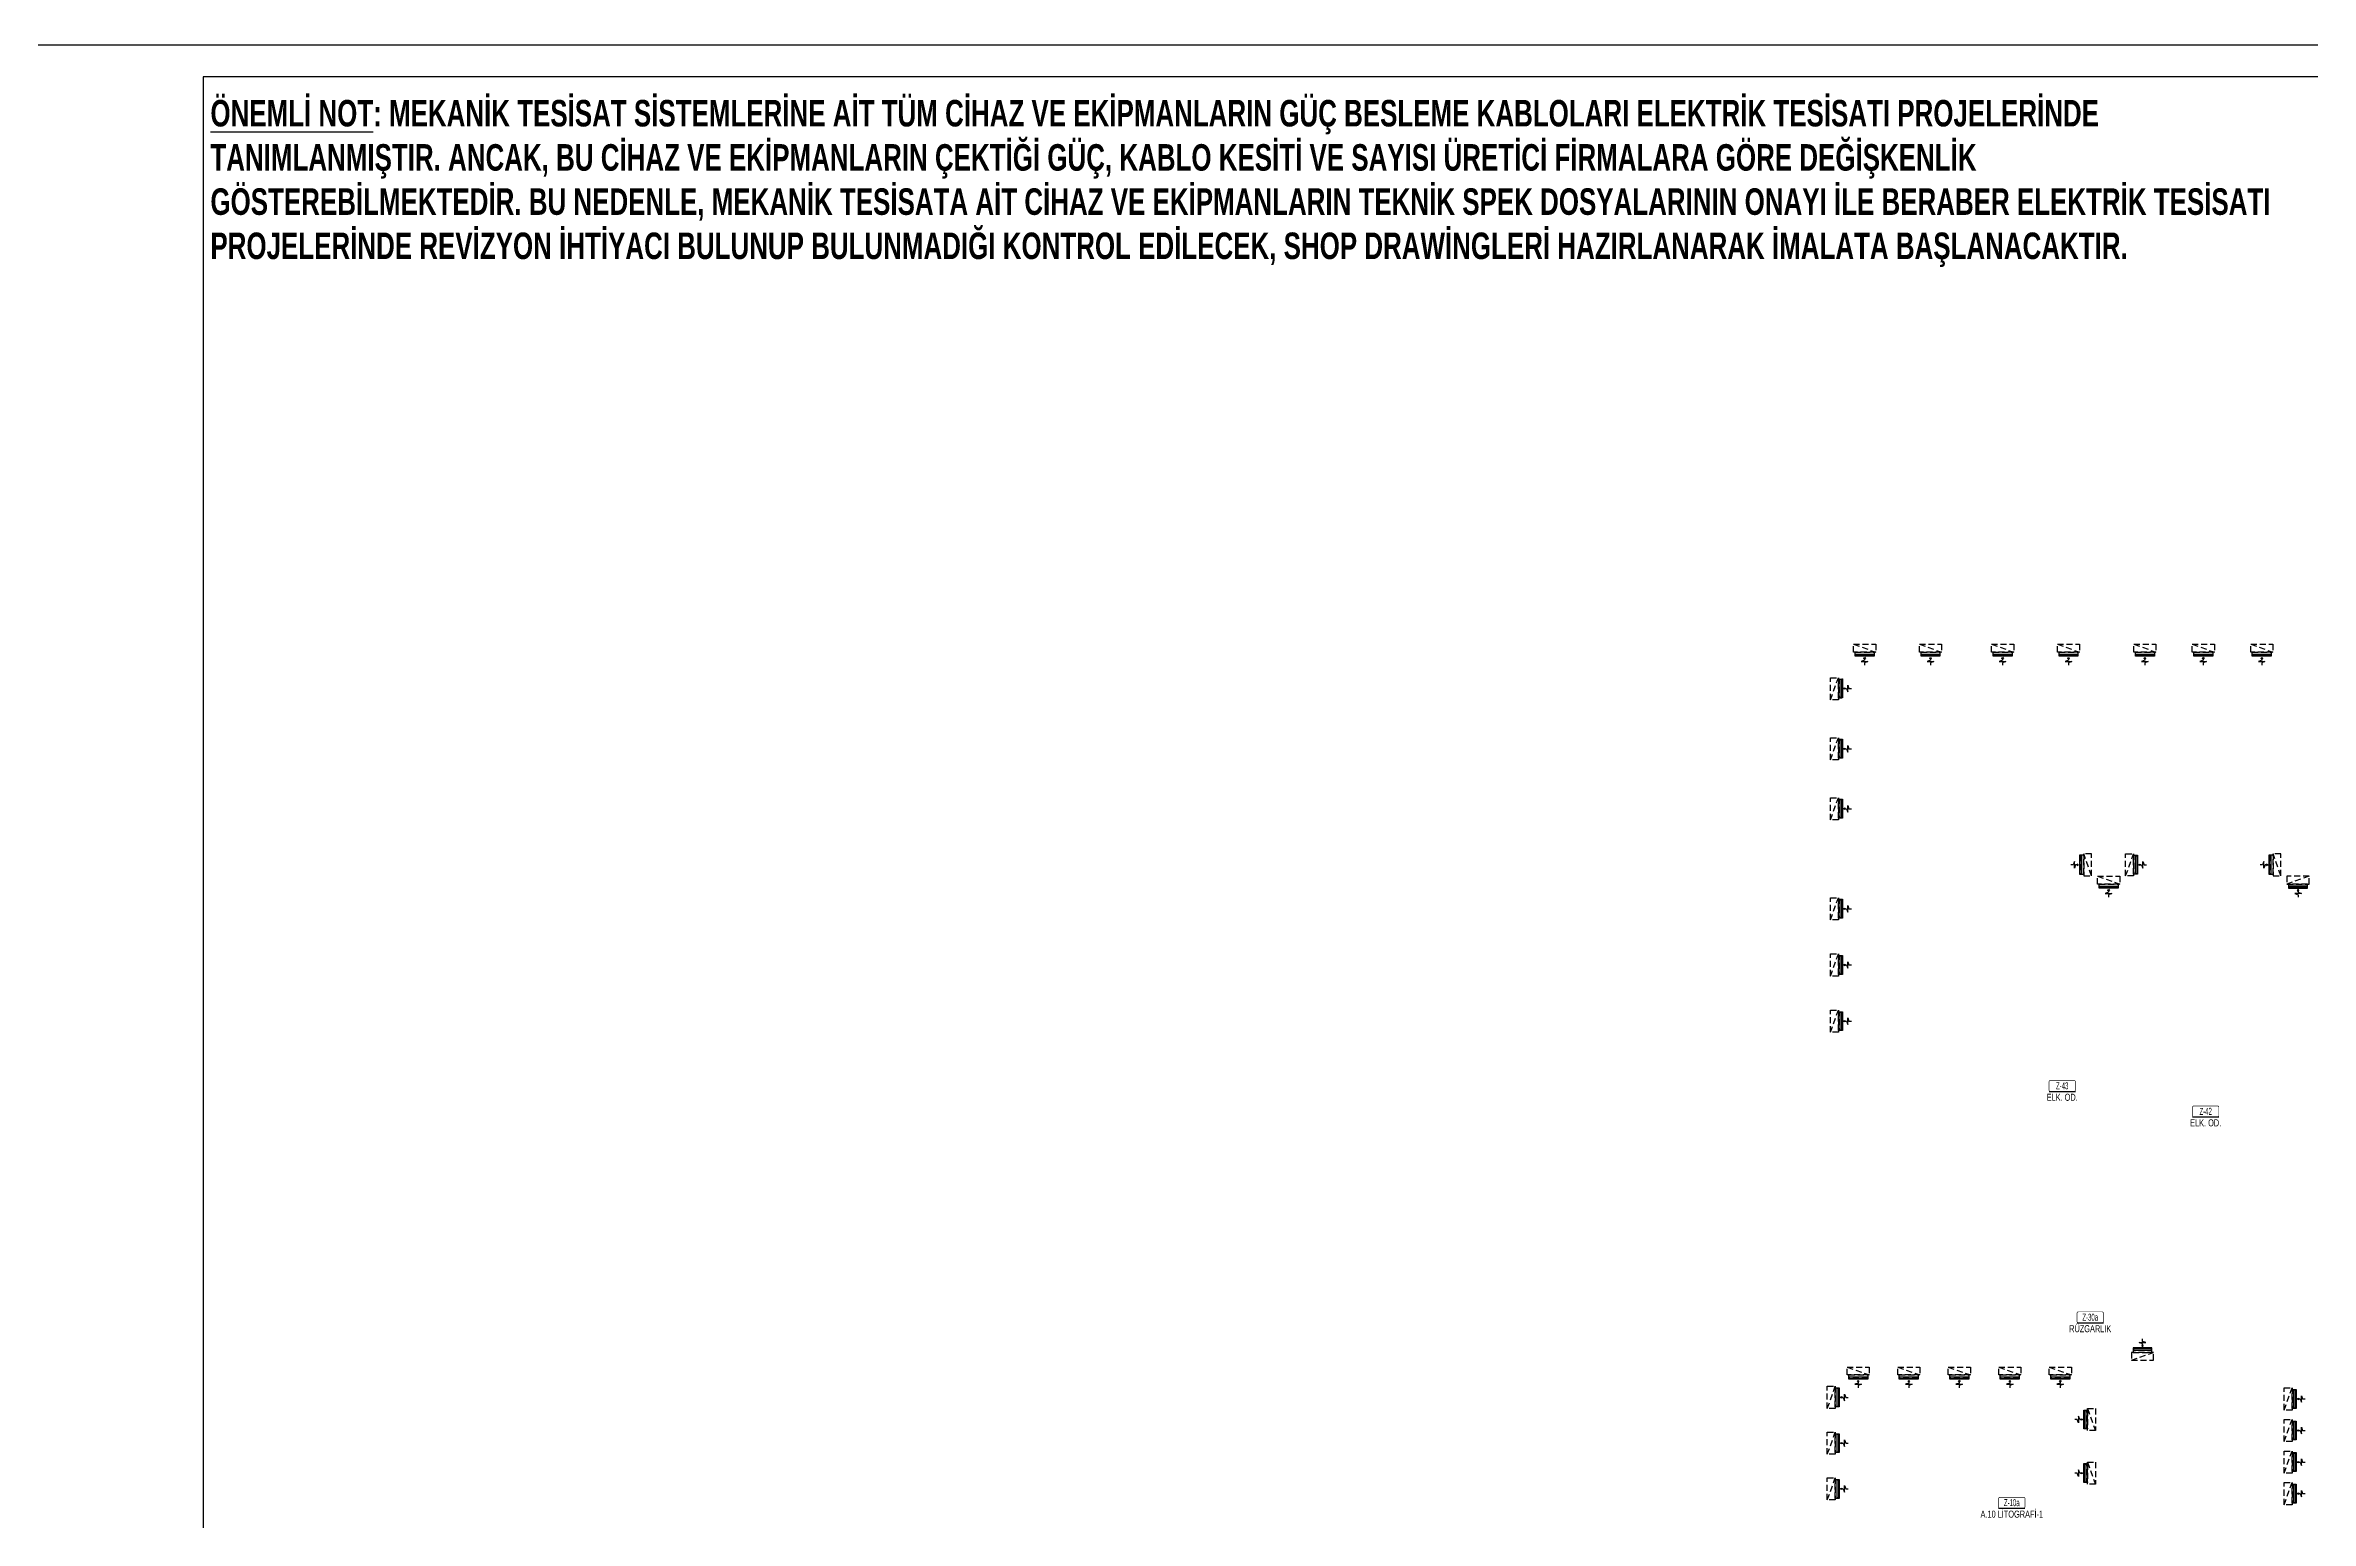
# Model space of a CAD drawing. Header units: centimetres. Extents: x 392964 to 515689, y 49661 to 58661.
# Drawn here: x 470064 to 477240, y 53987 to 58661 of the extents above; entities that cross this region are included whole.
import ezdxf
from ezdxf.enums import TextEntityAlignment as Align

# ---------------------------------------------------------------- set-up
doc = ezdxf.new("R2010")
doc.units = ezdxf.units.CM
doc.linetypes.add('HIDDEN', pattern=[9.525, 6.35, -3.175])
doc.layers.get('0').update_dxf_attribs({"lineweight": 9})
for name, color, linetype in [('-M-HV-MNF', 7, 'Continuous'), ('-M-HV-MNF-IC', 14, 'Continuous'), ('-M-HVAC-E-EF-KNL2B-', 130, 'HIDDEN'), ('-M-HVAC-R-RA1-SHKS-KNL2B-', 152, 'HIDDEN'), ('-M-HVAC-R-RA1-THKS-KNL2B-', 140, 'HIDDEN'), ('-M-HVAC-R-SHKS-MNF2B-', 7, 'Continuous'), ('-M-HVAC-R-THKS-MNF2B-', 7, 'Continuous'), ('-M-MAHAL-DEBILER', 7, 'Continuous'), ('-M-MAHAL-ETIKET-NOT', 7, 'Continuous'), ('-M-MAHAL-ETIKET-NOTM', 7, 'Continuous'), ('-M-MAHAL-ETK-', 7, 'Continuous'), ('-M-MAHAL-HAVA-DEGISIM', 7, 'Continuous'), ('-M-MAHAL-NO', 7, 'Continuous'), ('-M-MAHAL-NOM', 7, 'Continuous')]:
    doc.layers.add(name, color=color, linetype=linetype)
doc.layers.add('0-KRCN-Z-ANTET', color=71, linetype='Continuous', lineweight=30)
doc.layers.add('LBT-RADYATÖR ÇAP', color=31, linetype='Continuous', lineweight=30)
doc.styles.add('-M-ISSO-TEXT-TTF', font='ARIALN.TTF')
doc.styles.add('-M-MHLETK-NOT', font='romans.shx', dxfattribs={"width": 0.7})
doc.styles.add('-M-MHLETK-TEXT', font='ARIALN.TTF', dxfattribs={"width": 0.7})
doc.styles.add('C 100', font='romans.shx', dxfattribs={"width": 0.7, "height": 17.5})

# ---------------------------------------------------------------- blocks, each defined once
blk = doc.blocks.new('M-MHLETK-YNG')
at = {"layer": '-M-MAHAL-ETK-', "color": 0}
for p, q in [((-2.08, 0), (2.08, 0)), ((-1.16, 0), (-1.16, 0))]:
    blk.add_line(p, q, dxfattribs=at)
blk.add_lwpolyline([(-1.88, 1.74, 0.1, 0.1, 0), (1.88, 1.74, 0.1, 0.1, -0.414214), (2.08, 1.54, 0.1, 0.1, 0), (2.08, 0.2, 0.1, 0.1, -0.414214), (1.88, 0, 0.1, 0.1, 0), (-1.88, 0, 0.1, 0.1, -0.414214), (-2.08, 0.2, 0.1, 0.1, 0), (-2.08, 1.54, 0.1, 0.1, -0.414214)], format="xyseb", close=True, dxfattribs=at)
at = {"layer": '-M-MAHAL-DEBILER', "color": 4, "style": '-M-MHLETK-NOT', "width": 0.5, "flags": 8}
blk.add_attdef('DEBIS', text='', height=0.4, dxfattribs=at).set_placement((-2.17, 2.15), align=Align.MIDDLE_CENTER)
at = {"layer": '-M-MAHAL-DEBILER', "color": 191, "style": '-M-MHLETK-NOT', "width": 0.5, "flags": 8}
blk.add_attdef('DEBIR', text='', height=0.4, dxfattribs=at).set_placement((-1.61, 2.15), align=Align.MIDDLE_CENTER)
at = {"layer": '-M-MAHAL-DEBILER', "color": 31, "style": '-M-MHLETK-NOT', "width": 0.5, "flags": 8}
blk.add_attdef('DEBIF', text='', height=0.4, dxfattribs=at).set_placement((1.59, 2.15), align=Align.MIDDLE_CENTER)
at = {"layer": '-M-MAHAL-DEBILER', "color": 1, "style": '-M-MHLETK-NOT', "width": 0.5, "flags": 8}
blk.add_attdef('DEBIE', text='', height=0.4, dxfattribs=at).set_placement((2.32, 2.15), align=Align.MIDDLE_CENTER)
at = {"layer": '-M-MAHAL-ETIKET-NOT', "color": 3}
for tag, height, style, width, flags, p in [('KIS', 0.04, '-M-MHLETK-NOT', 0.5, 9, (-2.59, 1.62)), ('ALAN', 0.04, '-M-MHLETK-NOT', 0.5, 9, (-2.58, 1.56)), ('RH', 0.04, '-M-MHLETK-NOT', 0.5, 9, (-2.39, 1.62)), ('YUKSEKLIK', 0.04, '-M-MHLETK-NOT', 0.5, 9, (-2.32, 1.56)), ('YAZ', 0.04, '-M-MHLETK-NOT', 0.5, 9, (-2.18, 1.62)), ('MAH-ADI', 1.11, '-M-ISSO-TEXT-TTF', 0.8, 8, (0, -0.93))]:
    blk.add_attdef(tag, text='', height=height, dxfattribs=dict(at, style=style, width=width, flags=flags)).set_placement(p, align=Align.MIDDLE_CENTER)
at = {"layer": '-M-MAHAL-ETIKET-NOT', "color": 3, "style": '-M-MHLETK-NOT', "width": 0.5, "flags": 9}
for tag, p, height in [('HL', (-2.62, 1.49), 0.0286), ('KLKTR', (-2.62, 1.42), 0.04), ('RDY-BOY1', (-2.61, 1.37), 0.0286), ('RDY-BOY2', (-2.61, 1.32), 0.0286), ('RDY-BOY3', (-2.61, 1.27), 0.0286), ('RDY-BOY4', (-2.61, 1.22), 0.0286), ('KON-BOY1', (-2.61, 1.14), 0.0286), ('KON-BOY2', (-2.61, 1.09), 0.0286), ('KON-BOY3', (-2.61, 1.04), 0.0286), ('FCU-TIP1', (-2.61, 0.96), 0.0286), ('FCU-TIP2', (-2.61, 0.91), 0.0286), ('FCU-TIP3', (-2.61, 0.86), 0.0286), ('VRV-TIP1', (-2.61, 0.76), 0.0286), ('VRV-TIP2', (-2.61, 0.71), 0.0286), ('HLA', (-2.52, 1.49), 0.0286), ('FCU-ADET1', (-2.52, 0.96), 0.0286), ('FCU-ADET2', (-2.52, 0.91), 0.0286), ('FCU-ADET3', (-2.52, 0.86), 0.0286), ('VRV-ADET1', (-2.52, 0.76), 0.0286), ('VRV-ADET2', (-2.52, 0.71), 0.0286), ('RDY-TIP1', (-2.5, 1.37), 0.0286), ('RDY-TIP2', (-2.5, 1.32), 0.0286), ('RDY-TIP3', (-2.5, 1.27), 0.0286), ('RDY-TIP4', (-2.5, 1.22), 0.0286), ('KON-TIP1', (-2.5, 1.14), 0.0286), ('KON-TIP2', (-2.5, 1.09), 0.0286), ('KON-TIP3', (-2.5, 1.04), 0.0286), ('FCU-KAP1', (-2.4, 0.96), 0.0286), ('FCU-KAP2', (-2.4, 0.91), 0.0286), ('FCU-KAP3', (-2.4, 0.86), 0.0286), ('VRV-KAP1', (-2.4, 0.76), 0.0286), ('VRV-KAP2', (-2.4, 0.71), 0.0286), ('RDY-ADET1', (-2.39, 1.37), 0.0286), ('RDY-ADET2', (-2.39, 1.32), 0.0286), ('RDY-ADET3', (-2.39, 1.27), 0.0286), ('RDY-ADET4', (-2.39, 1.22), 0.0286), ('KON-ADET1', (-2.39, 1.14), 0.0286), ('KON-ADET2', (-2.39, 1.09), 0.0286), ('KON-ADET3', (-2.39, 1.04), 0.0286), ('FCU-DUY1', (-2.27, 0.96), 0.0286), ('FCU-DUY2', (-2.27, 0.91), 0.0286), ('FCU-DUY3', (-2.27, 0.86), 0.0286), ('VRV-DUY1', (-2.27, 0.76), 0.0286), ('VRV-DUY2', (-2.27, 0.71), 0.0286), ('RDY-ISI1', (-2.27, 1.37), 0.0286), ('RDY-ISI2', (-2.27, 1.32), 0.0286), ('RDY-ISI3', (-2.27, 1.27), 0.0286), ('RDY-ISI4', (-2.27, 1.22), 0.0286), ('KON-ISI1', (-2.27, 1.14), 0.0286), ('KON-ISI2', (-2.27, 1.09), 0.0286), ('KON-ISI3', (-2.27, 1.04), 0.0286), ('SHG', (-2.23, 1.49), 0.0286), ('AHU', (-2.23, 1.44), 0.0286), ('FCU-SOG1', (-2.15, 0.96), 0.0286), ('FCU-SOG2', (-2.15, 0.91), 0.0286), ('FCU-SOG3', (-2.15, 0.86), 0.0286), ('VRV-SOG1', (-2.15, 0.76), 0.0286), ('VRV-SOG2', (-2.15, 0.71), 0.0286), ('LHG', (-2.13, 1.49), 0.0286), ('RDY-BNP1', (-2.1, 1.37), 0.0286), ('RDY-BNP2', (-2.1, 1.32), 0.0286), ('RDY-BNP3', (-2.1, 1.27), 0.0286), ('RDY-BNP4', (-2.1, 1.22), 0.0286), ('KON-BNP1', (-2.1, 1.14), 0.0286), ('KON-BNP2', (-2.1, 1.09), 0.0286), ('KON-BNP3', (-2.1, 1.04), 0.0286), ('HG', (-2.04, 1.49), 0.0286), ('FCU-ISI1', (-2.04, 0.96), 0.0286), ('FCU-ISI2', (-2.04, 0.91), 0.0286), ('FCU-ISI3', (-2.04, 0.86), 0.0286), ('VRV-ISI1', (-2.04, 0.76), 0.0286), ('VRV-ISI2', (-2.04, 0.71), 0.0286), ('HGA', (-1.96, 1.49), 0.0286), ('EF', (-1.96, 1.44), 0.0286), ('RDY-BNK1', (-1.96, 1.37), 0.0286), ('RDY-BNK2', (-1.96, 1.32), 0.0286), ('RDY-BNK3', (-1.96, 1.27), 0.0286), ('RDY-BNK4', (-1.96, 1.22), 0.0286), ('KON-BNK1', (-1.96, 1.14), 0.0286), ('KON-BNK2', (-1.96, 1.09), 0.0286), ('KON-BNK3', (-1.96, 1.04), 0.0286), ('FCU-DEBI1', (-1.95, 0.96), 0.0286), ('FCU-DEBI2', (-1.95, 0.91), 0.0286), ('FCU-DEBI3', (-1.95, 0.86), 0.0286), ('VRV-DEBI1', (-1.95, 0.76), 0.0286), ('VRV-DEBI2', (-1.95, 0.71), 0.0286), ('FCU-BNP1', (-1.83, 0.96), 0.0286), ('FCU-BNP2', (-1.83, 0.91), 0.0286), ('FCU-BNP3', (-1.83, 0.86), 0.0286), ('VRV-BNP1', (-1.83, 0.76), 0.0286), ('VRV-BNP2', (-1.83, 0.71), 0.0286), ('FCU-BNK1', (-1.61, 0.96), 0.0286), ('FCU-BNK2', (-1.61, 0.91), 0.0286), ('FCU-BNK3', (-1.61, 0.86), 0.0286), ('VRV-BNK1', (-1.61, 0.76), 0.0286), ('VRV-BNK2', (-1.61, 0.71), 0.0286)]:
    blk.add_attdef(tag, p, '', height=height, dxfattribs=at)
at = {"layer": '-M-MAHAL-ETIKET-NOTM', "color": 3, "style": '-M-ISSO-TEXT-TTF', "width": 0.8, "flags": 8}
blk.add_attdef('MAH-ADI2', text='', height=1.11, dxfattribs=at).set_placement((0, -2.55), align=Align.MIDDLE_CENTER)
at = {"layer": '-M-MAHAL-HAVA-DEGISIM', "style": '-M-MHLETK-NOT', "width": 0.5, "flags": 8}
for tag, p in [('HAVADEG', (0, 3.61)), ('HAVA', (0, 2.4))]:
    blk.add_attdef(tag, text='', height=0.6, dxfattribs=at).set_placement(p, align=Align.MIDDLE_CENTER)
at = {"layer": '-M-MAHAL-NO', "color": 7, "style": '-M-MHLETK-TEXT', "width": 0.6, "flags": 8}
blk.add_attdef('MAH-NO', text='', height=1.11, dxfattribs=at).set_placement((0, 0.89), align=Align.MIDDLE_CENTER)
at = {"layer": '-M-MAHAL-NOM', "color": 7, "style": '-M-MHLETK-TEXT', "width": 0.6, "flags": 8}
blk.add_attdef('MAH-NOM', text='', height=1.11, dxfattribs=at).set_placement((0, 0.89), align=Align.MIDDLE_CENTER)
blk = doc.blocks.new('MNFZ101')
at = {"color": 7, "linetype": 'Continuous'}
blk.add_lwpolyline([(0, 7.9), (2.3, 7.9), (0, 3), (-2.3, 7.9), (0, 7.9), (0, 12.5), (10.6, 16.5), (-10.3, 16.5), (0, 20.5), (0, 28.1)], dxfattribs=at)
blk = doc.blocks.new('2D-EM2-SHKS-60')
at = {"layer": '-M-HV-MNF'}
blk.add_lwpolyline([(-30, 0), (30, 0), (30, -2), (-30, -2)], close=True, dxfattribs=at)
at = {"layer": '-M-HV-MNF-IC'}
for p, q in [((-28.75, 5), (28.75, 5)), ((-28.75, 0), (-28.75, 5)), ((28.75, 5), (28.75, 0))]:
    blk.add_line(p, q, dxfattribs=at)
at = {"layer": '-M-HV-MNF', "rotation": 180}
blk.add_blockref('MNFZ101', (0, -2), dxfattribs=at)
blk = doc.blocks.new('2D-EM2-THKS-60')
at = {"layer": '-M-HV-MNF'}
blk.add_lwpolyline([(-30, 0), (30, 0), (30, -2), (-30, -2)], close=True, dxfattribs=at)
at = {"layer": '-M-HV-MNF-IC'}
for p, q in [((-28.75, 5), (28.75, 5)), ((-28.75, 0), (-28.75, 5)), ((28.75, 5), (28.75, 0))]:
    blk.add_line(p, q, dxfattribs=at)
at = {"layer": '-M-HV-MNF', "rotation": 180}
blk.add_blockref('MNFZ101', (0, -2), dxfattribs=at)
blk = doc.blocks.new('A$C69A19712')
at = {"layer": '-M-HVAC-R-RA1-SHKS-KNL2B-', "ltscale": 3}
for p, q in [((475791.9, 56763.6), (475861.9, 56738.6)), ((476000.5, 56763.6), (476070.5, 56738.6)), ((476229, 56763.6), (476299, 56738.6)), ((476437.6, 56763.6), (476507.6, 56738.6)), ((476679.7, 56763.6), (476749.7, 56738.6)), ((476864.7, 56763.6), (476934.7, 56738.6)), ((477049.7, 56763.6), (477119.7, 56738.6)), ((475718.7, 56587.6), (475743.7, 56657.6)), ((475718.7, 56397.6), (475743.7, 56467.6)), ((475718.7, 56207.6), (475743.7, 56277.6)), ((476545.7, 56030.1), (476520.7, 56100.1)), ((476653.7, 56030.1), (476678.7, 56100.1)), ((477145.7, 56030.1), (477120.7, 56100.1)), ((477234.7, 56028.6), (477164.7, 56003.6)), ((475718.7, 55890.6), (475743.7, 55960.6)), ((475718.7, 55712.6), (475743.7, 55782.6)), ((475718.7, 55534.6), (475743.7, 55604.6)), ((475771.7, 54473.6), (475841.7, 54448.6)), ((475931.7, 54473.6), (476001.7, 54448.6)), ((476091.7, 54473.6), (476161.7, 54448.6)), ((476251.7, 54473.6), (476321.7, 54448.6)), ((476411.7, 54473.6), (476481.7, 54448.6)), ((476672.1, 54495.1), (476742.1, 54520.1)), ((475708.7, 54342.6), (475733.7, 54412.6)), ((477155.7, 54337.6), (477180.7, 54407.6)), ((476532.7, 54342.6), (476557.7, 54272.6)), ((475708.7, 54197.6), (475733.7, 54267.6)), ((477155.7, 54237.6), (477180.7, 54307.6)), ((477155.7, 54137.6), (477180.7, 54207.6)), ((475708.7, 54052.6), (475733.7, 54122.6)), ((476532.7, 54172.6), (476557.7, 54102.6)), ((477155.7, 54037.6), (477180.7, 54107.6))]:
    blk.add_line(p, q, dxfattribs=at)
for points in [[(475791.9, 56763.6), (475861.9, 56763.6), (475861.9, 56738.6), (475791.9, 56738.6)], [(476000.5, 56763.6), (476070.5, 56763.6), (476070.5, 56738.6), (476000.5, 56738.6)], [(476229, 56763.6), (476299, 56763.6), (476299, 56738.6), (476229, 56738.6)], [(476437.6, 56763.6), (476507.6, 56763.6), (476507.6, 56738.6), (476437.6, 56738.6)], [(476679.7, 56763.6), (476749.7, 56763.6), (476749.7, 56738.6), (476679.7, 56738.6)], [(476864.7, 56763.6), (476934.7, 56763.6), (476934.7, 56738.6), (476864.7, 56738.6)], [(477049.7, 56763.6), (477119.7, 56763.6), (477119.7, 56738.6), (477049.7, 56738.6)], [(475856.9, 56738.6), (475856.9, 56727.6), (475796.9, 56727.6), (475796.9, 56738.6)], [(476065.5, 56738.6), (476065.5, 56727.6), (476005.5, 56727.6), (476005.5, 56738.6)], [(476294, 56738.6), (476294, 56727.6), (476234, 56727.6), (476234, 56738.6)], [(476502.6, 56738.6), (476502.6, 56727.6), (476442.6, 56727.6), (476442.6, 56738.6)], [(476744.7, 56738.6), (476744.7, 56727.6), (476684.7, 56727.6), (476684.7, 56738.6)], [(476929.7, 56738.6), (476929.7, 56727.6), (476869.7, 56727.6), (476869.7, 56738.6)], [(477114.7, 56738.6), (477114.7, 56727.6), (477054.7, 56727.6), (477054.7, 56738.6)], [(475718.7, 56587.6), (475718.7, 56657.6), (475743.7, 56657.6), (475743.7, 56587.6)], [(475743.7, 56652.6), (475754.7, 56652.6), (475754.7, 56592.6), (475743.7, 56592.6)], [(475718.7, 56397.6), (475718.7, 56467.6), (475743.7, 56467.6), (475743.7, 56397.6)], [(475743.7, 56462.6), (475754.7, 56462.6), (475754.7, 56402.6), (475743.7, 56402.6)], [(475718.7, 56207.6), (475718.7, 56277.6), (475743.7, 56277.6), (475743.7, 56207.6)], [(475743.7, 56272.6), (475754.7, 56272.6), (475754.7, 56212.6), (475743.7, 56212.6)], [(476509.7, 56035.1), (476520.7, 56035.1), (476520.7, 56095.1), (476509.7, 56095.1)], [(476545.7, 56030.1), (476545.7, 56100.1), (476520.7, 56100.1), (476520.7, 56030.1)], [(476653.7, 56030.1), (476653.7, 56100.1), (476678.7, 56100.1), (476678.7, 56030.1)], [(476689.7, 56035.1), (476678.7, 56035.1), (476678.7, 56095.1), (476689.7, 56095.1)], [(477109.7, 56035.1), (477120.7, 56035.1), (477120.7, 56095.1), (477109.7, 56095.1)], [(477145.7, 56030.1), (477145.7, 56100.1), (477120.7, 56100.1), (477120.7, 56030.1)], [(477234.7, 56028.6), (477164.7, 56028.6), (477164.7, 56003.6), (477234.7, 56003.6)], [(477169.7, 56003.6), (477169.7, 55992.6), (477229.7, 55992.6), (477229.7, 56003.6)], [(475718.7, 55890.6), (475718.7, 55960.6), (475743.7, 55960.6), (475743.7, 55890.6)], [(475743.7, 55955.6), (475754.7, 55955.6), (475754.7, 55895.6), (475743.7, 55895.6)], [(475718.7, 55712.6), (475718.7, 55782.6), (475743.7, 55782.6), (475743.7, 55712.6)], [(475743.7, 55777.6), (475754.7, 55777.6), (475754.7, 55717.6), (475743.7, 55717.6)], [(475718.7, 55534.6), (475718.7, 55604.6), (475743.7, 55604.6), (475743.7, 55534.6)], [(475743.7, 55599.6), (475754.7, 55599.6), (475754.7, 55539.6), (475743.7, 55539.6)], [(475771.7, 54473.6), (475841.7, 54473.6), (475841.7, 54448.6), (475771.7, 54448.6)], [(475931.7, 54473.6), (476001.7, 54473.6), (476001.7, 54448.6), (475931.7, 54448.6)], [(476091.7, 54473.6), (476161.7, 54473.6), (476161.7, 54448.6), (476091.7, 54448.6)], [(476251.7, 54473.6), (476321.7, 54473.6), (476321.7, 54448.6), (476251.7, 54448.6)], [(476411.7, 54473.6), (476481.7, 54473.6), (476481.7, 54448.6), (476411.7, 54448.6)], [(476672.1, 54495.1), (476742.1, 54495.1), (476742.1, 54520.1), (476672.1, 54520.1)], [(476737.1, 54520.1), (476737.1, 54532.6), (476677.1, 54532.6), (476677.1, 54520.1)], [(475708.7, 54342.6), (475708.7, 54412.6), (475733.7, 54412.6), (475733.7, 54342.6)], [(475744.7, 54347.6), (475733.7, 54347.6), (475733.7, 54407.6), (475744.7, 54407.6)], [(475776.7, 54437.6), (475776.7, 54448.6), (475836.7, 54448.6), (475836.7, 54437.6)], [(475936.7, 54437.6), (475936.7, 54448.6), (475996.7, 54448.6), (475996.7, 54437.6)], [(476096.7, 54437.6), (476096.7, 54448.6), (476156.7, 54448.6), (476156.7, 54437.6)], [(476256.7, 54437.6), (476256.7, 54448.6), (476316.7, 54448.6), (476316.7, 54437.6)], [(476416.7, 54437.6), (476416.7, 54448.6), (476476.7, 54448.6), (476476.7, 54437.6)], [(477155.7, 54337.6), (477155.7, 54407.6), (477180.7, 54407.6), (477180.7, 54337.6)], [(477180.7, 54402.6), (477191.7, 54402.6), (477191.7, 54342.6), (477180.7, 54342.6)], [(476532.7, 54277.6), (476522.7, 54277.6), (476522.7, 54337.6), (476532.7, 54337.6)], [(476557.7, 54342.6), (476557.7, 54272.6), (476532.7, 54272.6), (476532.7, 54342.6)], [(475708.7, 54197.6), (475708.7, 54267.6), (475733.7, 54267.6), (475733.7, 54197.6)], [(475744.7, 54202.6), (475733.7, 54202.6), (475733.7, 54262.6), (475744.7, 54262.6)], [(477155.7, 54237.6), (477155.7, 54307.6), (477180.7, 54307.6), (477180.7, 54237.6)], [(477180.7, 54302.6), (477191.7, 54302.6), (477191.7, 54242.6), (477180.7, 54242.6)], [(477155.7, 54137.6), (477155.7, 54207.6), (477180.7, 54207.6), (477180.7, 54137.6)], [(477180.7, 54202.6), (477191.7, 54202.6), (477191.7, 54142.6), (477180.7, 54142.6)], [(475708.7, 54052.6), (475708.7, 54122.6), (475733.7, 54122.6), (475733.7, 54052.6)], [(475744.7, 54057.6), (475733.7, 54057.6), (475733.7, 54117.6), (475744.7, 54117.6)], [(476532.7, 54107.6), (476522.7, 54107.6), (476522.7, 54167.6), (476532.7, 54167.6)], [(476557.7, 54172.6), (476557.7, 54102.6), (476532.7, 54102.6), (476532.7, 54172.6)], [(477155.7, 54037.6), (477155.7, 54107.6), (477180.7, 54107.6), (477180.7, 54037.6)], [(477180.7, 54102.6), (477191.7, 54102.6), (477191.7, 54042.6), (477180.7, 54042.6)]]:
    blk.add_lwpolyline(points, close=True, dxfattribs=at)
at = {"layer": '-M-HVAC-R-RA1-THKS-KNL2B-', "ltscale": 3}
blk.add_line((476564.7, 56028.6), (476634.7, 56003.6), dxfattribs=at)
for points in [[(476564.7, 56028.6), (476634.7, 56028.6), (476634.7, 56003.6), (476564.7, 56003.6)], [(476629.7, 56003.6), (476629.7, 55992.6), (476569.7, 55992.6), (476569.7, 56003.6)]]:
    blk.add_lwpolyline(points, close=True, dxfattribs=at)
at = {"layer": '-M-HVAC-R-SHKS-MNF2B-'}
for p in [(475826.9, 56727.6), (476035.5, 56727.6), (476264, 56727.6), (476472.6, 56727.6), (476714.7, 56727.6), (476899.7, 56727.6), (477084.7, 56727.6), (475806.7, 54437.6), (475966.7, 54437.6), (476126.7, 54437.6), (476286.7, 54437.6), (476446.7, 54437.6)]:
    blk.add_blockref('2D-EM2-SHKS-60', p, dxfattribs=at)
for p, rotation in [((475754.7, 56623.8), 90), ((475754.7, 56432.6), 90), ((475754.7, 56242.6), 90), ((476689.7, 56065.1), 90), ((475754.7, 55925.6), 90), ((475754.7, 55747.6), 90), ((475754.7, 55569.6), 90), ((475744.7, 54377.6), 90), ((477191.7, 54372.6), 90), ((476522.7, 54307.6), 270), ((475744.7, 54232.6), 90), ((477191.7, 54272.6), 90), ((477191.7, 54172.6), 90), ((475744.7, 54087.6), 90), ((476522.7, 54137.6), 270), ((477191.7, 54072.6), 90)]:
    blk.add_blockref('2D-EM2-SHKS-60', p, dxfattribs=dict(at, rotation=rotation))
at = {"layer": '-M-HVAC-R-SHKS-MNF2B-', "xscale": -1}
for p, rotation in [((476509.7, 56065.1), 270), ((477109.7, 56065.1), 270), ((476707.1, 54532.6), 180)]:
    blk.add_blockref('2D-EM2-SHKS-60', p, dxfattribs=dict(at, rotation=rotation))
blk.add_blockref('2D-EM2-SHKS-60', (477199.7, 55992.6), dxfattribs=at)
at = {"layer": '-M-HVAC-R-THKS-MNF2B-'}
blk.add_blockref('2D-EM2-THKS-60', (476599.7, 55992.6), dxfattribs=at)

msp = doc.modelspace()

# ---------------------------------------------------------------- linework, layer by layer
at = {"layer": '0-KRCN-Z-ANTET'}
for points in [[(392964.1, 49661.3), (515688.8, 49661.3), (515688.8, 58661.3), (392964.1, 58661.3)], [(470564.1, 49761.3), (502064.1, 49761.3), (502064.1, 58561.3), (470564.1, 58561.3)]]:
    msp.add_lwpolyline(points, close=True, dxfattribs=at)

# ---------------------------------------------------------------- block references
at = {"layer": '-M-HVAC-E-EF-KNL2B-', "ltscale": 3}
msp.add_blockref('A$C69A19712', (0, 0), dxfattribs=at)
at = {"layer": '-M-MAHAL-ETK-', "xscale": 20, "yscale": 20, "zscale": 20}
for p, values in [((476452.7, 55347), {'MAH-NO': 'Z-43', 'MAH-ADI': 'ELK. OD.'}), ((476907.2, 55266), {'MAH-NO': 'Z-42', 'MAH-ADI': 'ELK. OD.'}), ((476541.4, 54613.8), {'MAH-NO': 'Z-30a', 'MAH-ADI': 'RÜZGARLIK'}), ((476293, 54026.3), {'MAH-NO': 'Z-10a', 'MAH-ADI': 'A.10 LİTOGRAFİ-1'})]:
    msp.add_blockref('M-MHLETK-YNG', p, dxfattribs=at).add_auto_attribs(values)

# ---------------------------------------------------------------- texts
at = {"layer": 'LBT-RADYATÖR ÇAP', "color": 7, "insert": (470587, 58488.1), "char_height": 84, "attachment_point": 1, "style": 'C 100'}
msp.add_mtext_dynamic_manual_height_columns('{\\fArial|b1|i0|c162|p34;\\L\\C1;ÖNEMLİ NOT\\l:\\C0; MEKANİK TESİSAT SİSTEMLERİNE AİT TÜM CİHAZ VE EKİPMANLARIN GÜÇ BESLEME KABLOLARI ELEKTRİK TESİSATI PROJELERİNDE TANIMLANMIŞTIR. ANCAK, BU CİHAZ VE EKİPMANLARIN ÇEKTİĞİ GÜÇ, KABLO KESİTİ VE SAYISI ÜRETİCİ FİRMALARA GÖRE DEĞİŞKENLİK GÖSTEREBİLMEKTEDİR. BU NEDENLE, MEKANİK TESİSATA AİT CİHAZ VE EKİPMANLARIN TEKNİK SPEK DOSYALARININ ONAYI İLE BERABER ELEKTRİK TESİSATI PROJELERİNDE REVİZYON İHTİYACI BULUNUP BULUNMADIĞI KONTROL EDİLECEK, SHOP DRAWİNGLERİ HAZIRLANARAK İMALATA BAŞLANACAKTIR.}', width=6519.633, gutter_width=11812.5, heights=[0], dxfattribs=at)

doc.saveas('drawing.dxf')
